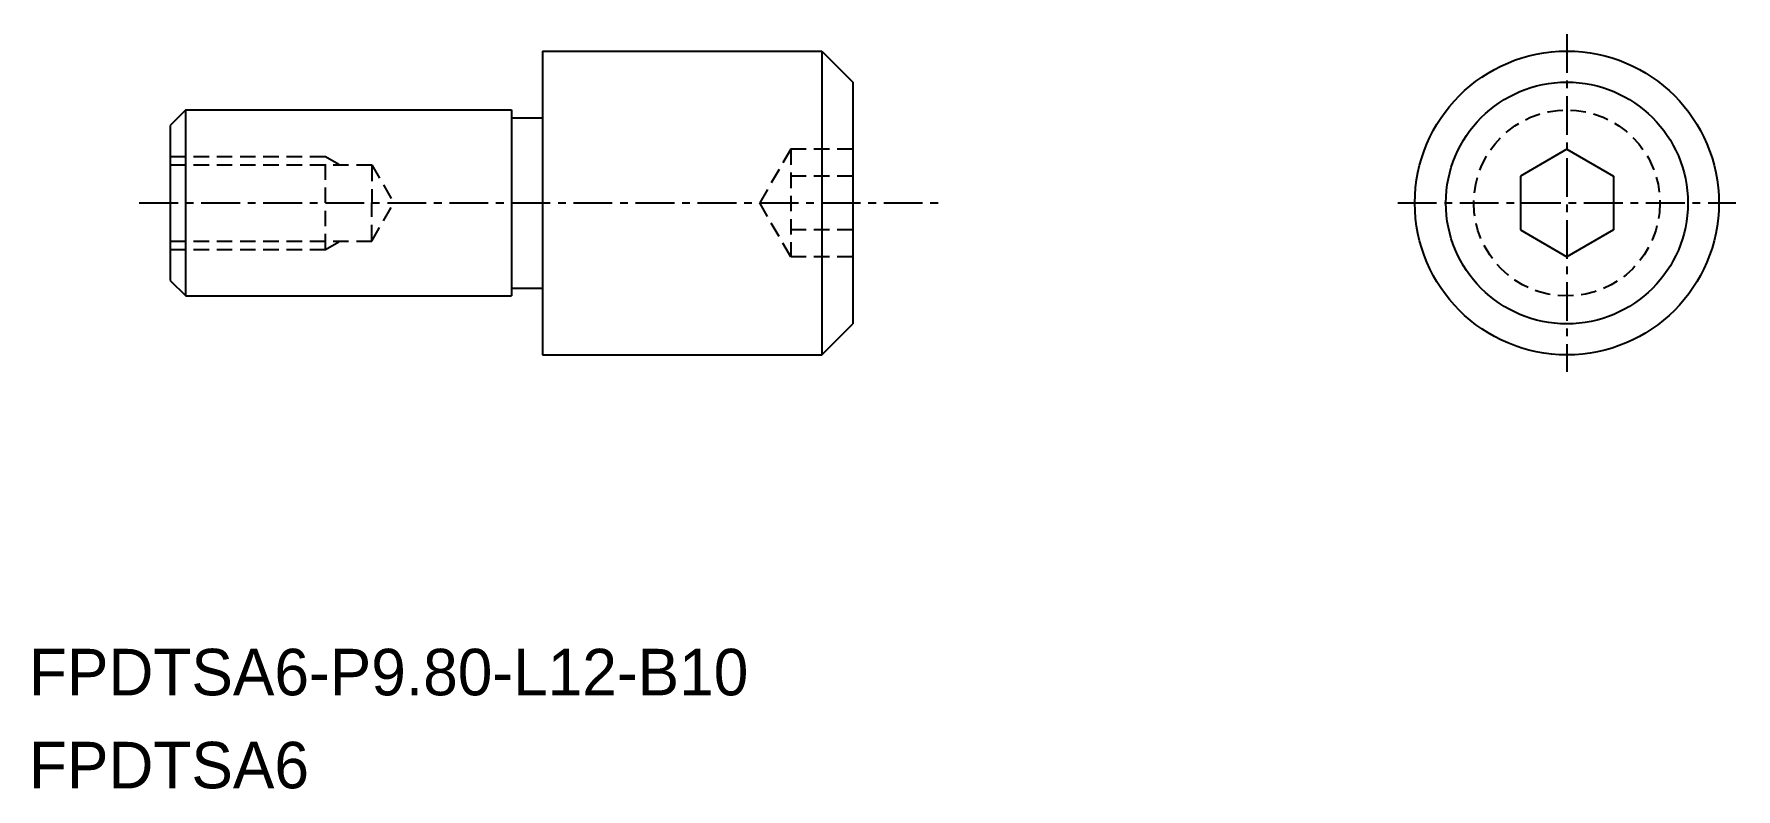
# Model space of a CAD drawing. Extents: x -1568 to -1513.1, y -397.6 to -373.2.
import ezdxf

# ---------------------------------------------------------------- set-up
doc = ezdxf.new("R2010")
doc.units = 0
doc.linetypes.add('CENTER', pattern=[2, 1.25, -0.25, 0.25, -0.25])
doc.linetypes.add('DASHED', pattern=[0.75, 0.5, -0.25])
doc.layers.get('0').update_dxf_attribs({"linetype": 'CONTINUOUS'})
doc.layers.add('CENTER', color=1, linetype='CENTER')

msp = doc.modelspace()

# ---------------------------------------------------------------- linework, layer by layer
at = {"color": 7, "linetype": 'CONTINUOUS'}
for p, q in [((-1551.597, -373.798), (-1551.597, -383.598)), ((-1551.597, -373.798), (-1542.597, -373.798)), ((-1542.597, -373.798), (-1541.597, -374.798)), ((-1541.597, -374.798), (-1541.597, -382.598)), ((-1563.097, -375.698), (-1563.597, -376.198)), ((-1563.097, -375.698), (-1552.597, -375.698)), ((-1563.097, -381.698), (-1563.097, -375.698)), ((-1552.597, -375.698), (-1552.597, -381.698)), ((-1563.597, -376.198), (-1563.597, -381.198)), ((-1552.597, -375.948), (-1551.597, -375.948)), ((-1563.597, -381.198), (-1563.097, -381.698)), ((-1563.097, -381.698), (-1552.597, -381.698)), ((-1552.597, -381.448), (-1551.597, -381.448)), ((-1542.597, -383.598), (-1541.597, -382.598)), ((-1551.597, -383.598), (-1542.597, -383.598))]:
    msp.add_line(p, q, dxfattribs=at)
at = {"linetype": 'CONTINUOUS'}
for p, q in [((-1542.597, -373.798), (-1542.597, -383.598)), ((-1518.578, -376.965), (-1520.078, -377.832)), ((-1518.578, -376.965), (-1517.078, -377.832)), ((-1520.078, -379.564), (-1518.578, -380.43)), ((-1517.078, -379.564), (-1518.578, -380.43))]:
    msp.add_line(p, q, dxfattribs=at)
at = {"color": 3, "linetype": 'DASHED'}
for p, q in [((-1563.597, -377.198), (-1558.597, -377.198)), ((-1558.597, -377.198), (-1558.129, -377.468)), ((-1558.597, -380.198), (-1558.597, -377.198)), ((-1543.597, -376.965), (-1544.597, -378.698)), ((-1543.597, -376.965), (-1543.597, -380.43)), ((-1541.597, -376.965), (-1543.597, -376.965)), ((-1563.597, -377.468), (-1557.097, -377.468)), ((-1557.097, -377.468), (-1556.388, -378.698)), ((-1557.097, -377.498), (-1557.097, -378.698)), ((-1541.597, -377.832), (-1543.597, -377.832)), ((-1557.097, -379.927), (-1556.388, -378.698)), ((-1557.097, -379.898), (-1557.097, -378.698)), ((-1543.597, -380.43), (-1544.597, -378.698)), ((-1541.597, -379.564), (-1543.597, -379.564)), ((-1563.597, -379.927), (-1557.097, -379.927)), ((-1558.597, -380.198), (-1558.129, -379.927)), ((-1563.597, -380.198), (-1558.597, -380.198)), ((-1541.597, -380.43), (-1543.597, -380.43))]:
    msp.add_line(p, q, dxfattribs=at)
for p, q in [((-1520.078, -377.832), (-1520.078, -379.564)), ((-1517.078, -377.832), (-1517.078, -379.564))]:
    msp.add_line(p, q)
at = {"linetype": 'CONTINUOUS'}
for radius in [4.9, 3.9]:
    msp.add_circle((-1518.578, -378.698), radius, dxfattribs=at)
at = {"color": 3, "linetype": 'DASHED'}
msp.add_circle((-1518.578, -378.698), 3, dxfattribs=at)
at = {"color": 7, "linetype": 'CONTINUOUS'}
msp.add_point((-1563.597, -378.698), dxfattribs=at)
at = {"layer": 'CENTER', "color": 1, "linetype": 'CENTER'}
for p, q in [((-1518.578, -373.248), (-1518.578, -384.148)), ((-1564.597, -378.698), (-1538.597, -378.698)), ((-1524.028, -378.698), (-1513.128, -378.698))]:
    msp.add_line(p, q, dxfattribs=at)

# ---------------------------------------------------------------- texts
for s, p in [('FPDTSA6-P9.80-L12-B10', (-1568.152, -394.58)), ('FPDTSA6', (-1568.152, -397.58))]:
    msp.add_text(s, height=1.5).set_placement(p)

doc.saveas('drawing.dxf')
